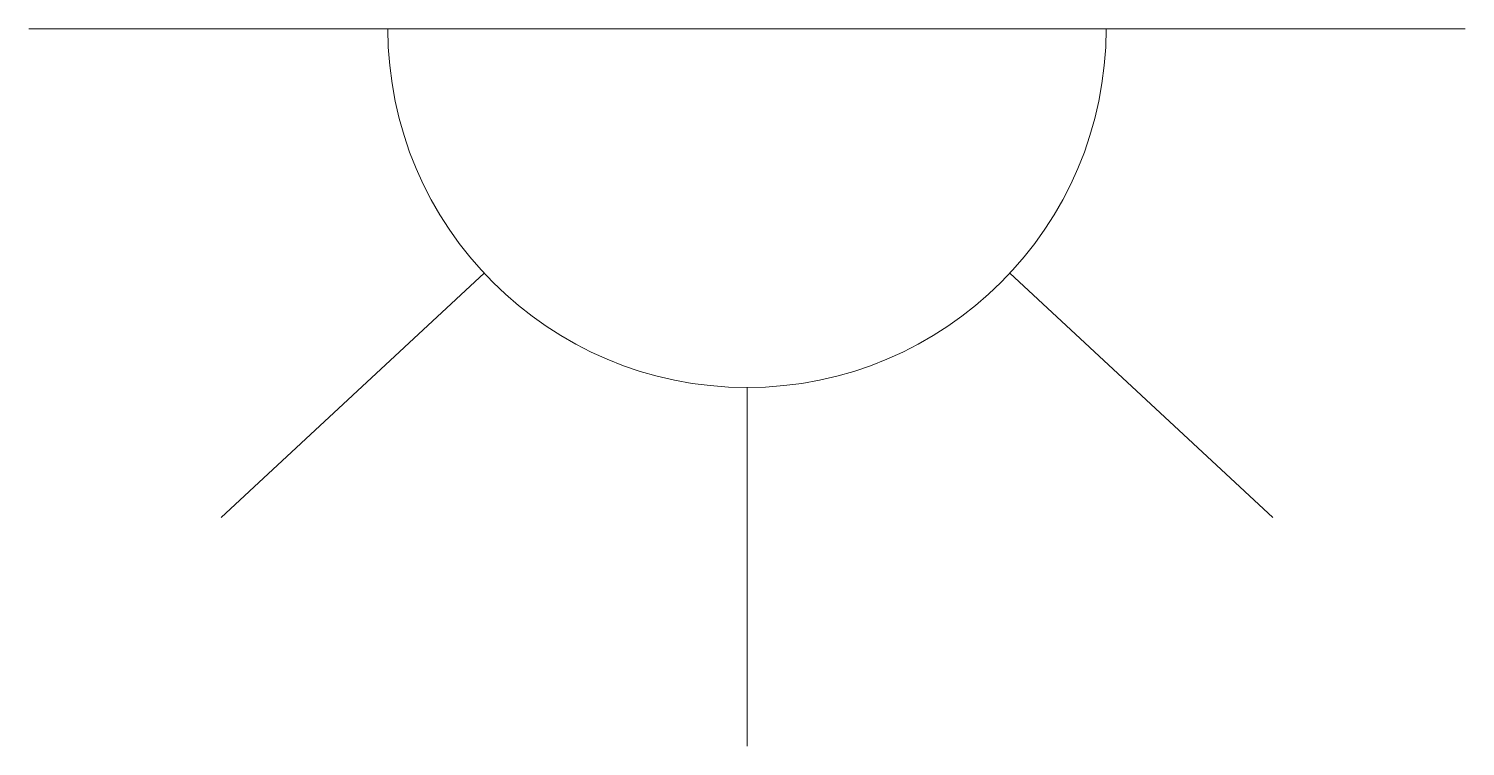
# Model space of a CAD drawing. Extents: x -1.25 to 1.25, y -1.25 to 0.
import ezdxf

# ---------------------------------------------------------------- set-up
doc = ezdxf.new("R2010")
doc.units = 0

msp = doc.modelspace()

# ---------------------------------------------------------------- linework, layer by layer
at = {"color": 0, "linetype": 'ByBlock', "lineweight": 18}
for points in [[(-0.625, 0), (-1.25, 0)], [(0.625, 0), (1.25, 0)], [(-0.4576, -0.4257), (-0.9153, -0.8513)], [(0.4576, -0.4257), (0.9153, -0.8513)], [(0, -0.625), (0, -1.25)]]:
    msp.add_lwpolyline(points, dxfattribs=at)
msp.add_lwpolyline([(0, 0), (0.625, 0, -1), (-0.625, 0)], format="xyb", close=True, dxfattribs=at)

doc.saveas('drawing.dxf')
